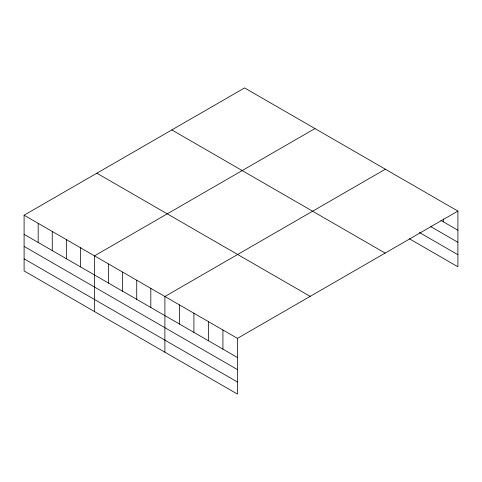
<?xml version="1.0" encoding="UTF-8"?>
<svg xmlns="http://www.w3.org/2000/svg" width="482" height="482" viewBox="0 0 482 482"><rect width="100%" height="100%" fill="white"/><g stroke="black" fill="none" stroke-linecap="round" stroke-linejoin="round"><path stroke-width="0.72" d="M457.9 211.086L244.573 87.923L24.1 215.207L24.1 270.914L237.427 394.077L237.427 338.37L457.9 211.086L457.9 266.793L409.332 238.753M314.969 128.561L94.496 255.852L94.496 311.559M385.365 169.206L164.898 296.496L164.898 352.203M440.873 220.382L457.9 230.215M430.781 226.624L457.9 242.283M419.424 232.511L457.9 254.719M171.815 129.923L385.142 253.092M96.858 173.201L310.185 296.37M24.1 215.207L237.427 338.37M24.1 234.336L237.427 357.499M24.1 246.404L237.427 369.574M24.1 258.846L237.427 382.009M443.392 218.894L443.392 221.834M222.925 329.995L222.925 349.125M208.417 321.621L208.417 340.75M193.909 313.246L193.909 332.375M179.406 304.871L179.406 324M150.818 288.369L150.818 307.498M136.737 280.241L136.737 299.364M122.657 272.107L122.657 291.236M108.577 263.979L108.577 283.109M80.422 247.724L80.422 266.853M66.341 239.596L66.341 258.72M52.261 231.462L52.261 250.592M38.18 223.335L38.18 242.464"/></g></svg>
